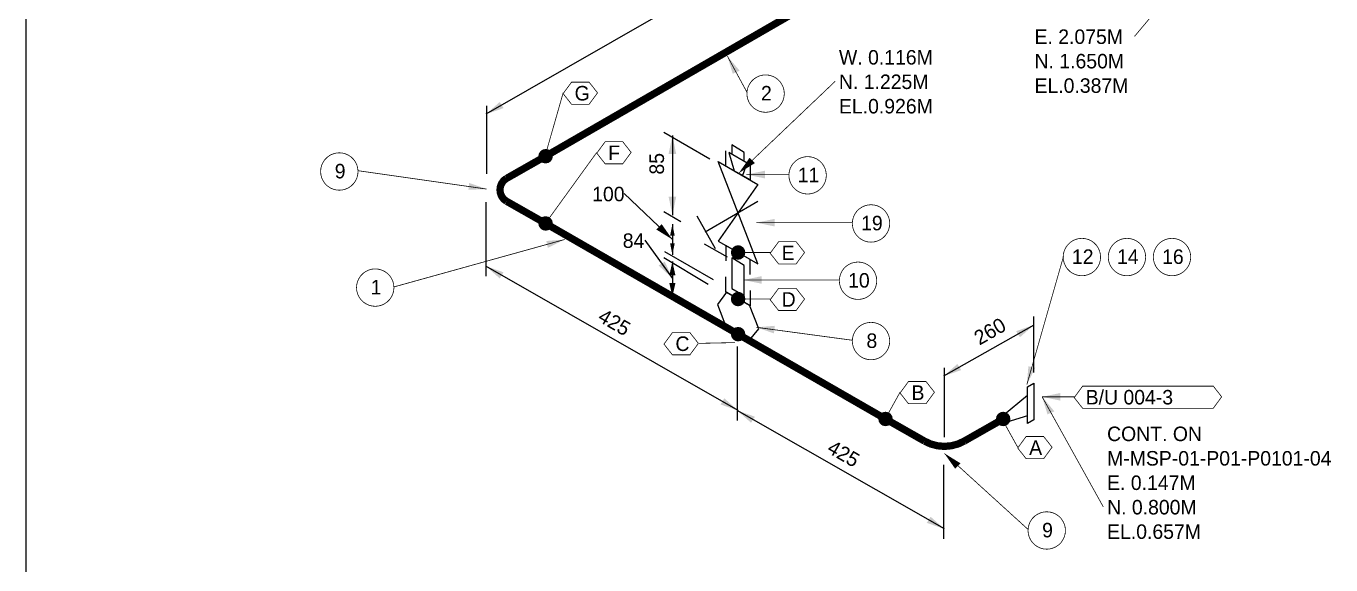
# Model space of a CAD drawing. Extents: x -4 to 431, y -3 to 272.
# Drawn here: x 0 to 170.8, y 91.2 to 161.7 of the extents above; entities that cross this region are included whole.
import ezdxf
from ezdxf.enums import TextEntityAlignment as Align

# ---------------------------------------------------------------- set-up
doc = ezdxf.new("R2010")
doc.units = 0
doc.header["$LTSCALE"] = 10
doc.layers.get('0').update_dxf_attribs({"lineweight": 0})
for name, color, linetype in [('DIMENSION', 40, 'Continuous'), ('INTERNAL', 3, 'Continuous'), ('PIPE', 7, 'Continuous'), ('TEXT2', 3, 'Continuous'), ('Title Block', 255, 'Continuous'), ('TITLE BLOCK-TEXT', 12, 'Continuous'), ('WELDS', 7, 'Continuous')]:
    doc.layers.add(name, color=color, linetype=linetype)
doc.styles.add('framdcn', font='', dxfattribs={"height": 2.5})
doc.styles.add('Scovan Standard', font='', dxfattribs={"height": 2.5})
doc.styles.get("Standard").update_dxf_attribs({"font": ''})
doc.styles.get('framdcn').set_extended_font_data('Franklin Gothic Medium Cond')
doc.styles.get('Scovan Standard').set_extended_font_data('Franklin Gothic Medium Cond')
doc.styles.get('Standard').set_extended_font_data('Franklin Gothic Medium Cond')

# ---------------------------------------------------------------- blocks, each defined once
blk = doc.blocks.new('block2')
at = {"layer": 'TEXT2', "style": 'framdcn'}
for s, p in [('E. 0.147M', (0, 0)), ('N. 0.800M', (0, -3.2)), ('EL.0.657M', (0, -6.4))]:
    blk.add_text(s, height=1.9, dxfattribs=at).set_placement(p)
blk = doc.blocks.new('block4')
at = {"layer": 'TEXT2'}
blk.add_hatch(color=256, dxfattribs=at).paths.add_polyline_path([(0, 0), (0.2, 2.4), (1.1, 2.2)])
at = {"layer": 'TEXT2', "linetype": 'ByBlock', "const_width": 0.1, "flags": 128}
blk.add_lwpolyline([(4.8, 16.8), (0, 0)], dxfattribs=at)
blk = doc.blocks.new('block5')
at = {"layer": 'TEXT2'}
blk.add_hatch(color=256, dxfattribs=at).paths.add_polyline_path([(0, 0), (2.1, -1.3), (1.4, -2)])
at = {"layer": 'TEXT2', "linetype": 'ByBlock', "const_width": 0.1, "flags": 128}
blk.add_lwpolyline([(11, -10), (0, 0)], dxfattribs=at)
blk = doc.blocks.new('block6')
at = {"layer": 'TEXT2'}
blk.add_hatch(color=256, dxfattribs=at).paths.add_polyline_path([(0, 0), (2.4, 0.2), (2.3, -0.8)])
at = {"layer": 'TEXT2', "linetype": 'ByBlock', "const_width": 0.1, "flags": 128}
blk.add_lwpolyline([(12.6, -1.7), (0, 0)], dxfattribs=at)
blk = doc.blocks.new('block7')
at = {"layer": 'TEXT2'}
blk.add_hatch(color=256, dxfattribs=at).paths.add_polyline_path([(0, 0), (2.4, 0.5), (2.4, -0.5)])
at = {"layer": 'TEXT2', "linetype": 'ByBlock', "const_width": 0.1, "flags": 128}
blk.add_lwpolyline([(12.6, 0), (0, 0)], dxfattribs=at)
blk = doc.blocks.new('block8')
at = {"layer": 'TEXT2'}
blk.add_hatch(color=256, dxfattribs=at).paths.add_polyline_path([(0, 0), (2.4, 0.5), (2.4, -0.5)])
at = {"layer": 'TEXT2', "linetype": 'ByBlock', "const_width": 0.1, "flags": 128}
blk.add_lwpolyline([(12.6, 0), (0, 0)], dxfattribs=at)
blk = doc.blocks.new('block9')
at = {"layer": 'TEXT2'}
blk.add_hatch(color=256, dxfattribs=at).paths.add_polyline_path([(0, 0), (1.4, 2), (2.1, 1.3)])
at = {"layer": 'TEXT2', "linetype": 'ByBlock', "const_width": 0.1, "flags": 128}
blk.add_lwpolyline([(12.6, 12), (0, 0)], dxfattribs=at)
blk = doc.blocks.new('block10')
at = {"layer": 'TEXT2', "style": 'framdcn'}
for s, p in [('W. 0.116M', (0, 0)), ('N. 1.225M', (0, -3.2)), ('EL.0.926M', (0, -6.4))]:
    blk.add_text(s, height=1.9, dxfattribs=at).set_placement(p)
blk = doc.blocks.new('block11')
at = {"layer": 'TEXT2'}
blk.add_hatch(color=256, dxfattribs=at).paths.add_polyline_path([(0, 0), (2.4, 0.5), (2.4, -0.5)])
at = {"layer": 'TEXT2', "linetype": 'ByBlock', "const_width": 0.1, "flags": 128}
blk.add_lwpolyline([(5.6, 0), (0, 0)], dxfattribs=at)
blk = doc.blocks.new('block12')
at = {"layer": 'TEXT2'}
blk.add_hatch(color=256, dxfattribs=at).paths.add_polyline_path([(0, 0), (-2.2, -1.1), (-2.4, -0.2)])
at = {"layer": 'TEXT2', "linetype": 'ByBlock', "const_width": 0.1, "flags": 128}
blk.add_lwpolyline([(-22.3, -6.2), (0, 0)], dxfattribs=at)
blk = doc.blocks.new('block13')
at = {"layer": 'TEXT2'}
blk.add_hatch(color=256, dxfattribs=at).paths.add_polyline_path([(0, 0), (-2.4, -0.1), (-2.3, 0.8)])
at = {"layer": 'TEXT2', "linetype": 'ByBlock', "const_width": 0.1, "flags": 128}
blk.add_lwpolyline([(-16.8, 2.4), (0, 0)], dxfattribs=at)
blk = doc.blocks.new('block14')
at = {"layer": 'TEXT2'}
blk.add_hatch(color=256, dxfattribs=at).paths.add_polyline_path([(0, 0), (1.6, -1.9), (0.7, -2.3)])
at = {"layer": 'TEXT2', "linetype": 'ByBlock', "const_width": 0.1, "flags": 128}
blk.add_lwpolyline([(2.6, -4.8), (0, 0)], dxfattribs=at)
blk = doc.blocks.new('block27')
at = {"layer": 'TEXT2'}
blk.add_hatch(color=256, dxfattribs=at).paths.add_polyline_path([(0, 0), (-1.2, -2.1), (-1.9, -1.5)])
at = {"layer": 'TEXT2', "linetype": 'ByBlock', "const_width": 0.1, "flags": 128}
blk.add_lwpolyline([(-12.6, -15), (0, 0)], dxfattribs=at)
blk = doc.blocks.new('block28')
at = {"layer": 'TEXT2', "style": 'framdcn'}
for s, p in [('E. 2.075M', (0, 0)), ('N. 1.650M', (0, -3.2)), ('EL.0.387M', (0, -6.4))]:
    blk.add_text(s, height=1.9, dxfattribs=at).set_placement(p)
blk = doc.blocks.new('block43')
at = {"layer": 'PIPE', "linetype": 'ByBlock', "flags": 128}
for points in [[(-0.8, 1.9), (0, 2.4)], [(-0.8, -2.9), (-0.8, 1.9)], [(0, 2.4), (0, 0)], [(-4.1, -1.9), (-0.8, 0.8)], [(0, 0), (0, -2.4)], [(-4.1, -2.9), (-4.1, -1.9)], [(-0.8, -1.9), (-4.1, -2.9)], [(0, -2.4), (-0.8, -2.9)]]:
    blk.add_lwpolyline(points, dxfattribs=at)
at = {"flags": 1}
for tag in ['Tag', 'UCI', 'Pipe Ref', 'Description', 'Key']:
    blk.add_attdef(tag, (0, 0), '', height=1, dxfattribs=at)
blk = doc.blocks.new('block44')
at = {"layer": 'PIPE', "linetype": 'ByBlock', "const_width": 0.95, "flags": 128}
for points in [[(-7.7, -1.61), (-2.6, -4.51)], [(2.6, -4.51), (7.7, -1.61)], [(-2.6, -4.51), (-1.78, -4.89), (-0.91, -5.12), (0, -5.2), (0.9, -5.12), (1.78, -4.89), (2.6, -4.51)]]:
    blk.add_lwpolyline(points, dxfattribs=at)
at = {"flags": 1}
for tag in ['Tag', 'UCI', 'Pipe Ref', 'Description', 'Key']:
    blk.add_attdef(tag, (0, 0), '', height=1, dxfattribs=at)
blk = doc.blocks.new('block45')
at = {"layer": 'PIPE', "linetype": 'ByBlock', "const_width": 0.95, "flags": 128}
blk.add_lwpolyline([(-19.3, 11.1), (0, 0)], dxfattribs=at)
at = {"flags": 1}
for tag in ['Tag', 'UCI', 'Pipe Ref', 'Description', 'Key']:
    blk.add_attdef(tag, (0, 0), '', height=1, dxfattribs=at)
blk = doc.blocks.new('block46')
at = {"layer": 'PIPE', "linetype": 'ByBlock', "flags": 128}
for points in [[(-1.6, 5.5), (-1.6, 7.5)], [(-1.5, 5.5), (-2.7, 3.9)], [(1.6, 3.7), (-1.6, 5.5)], [(1.5, 3.8), (-1.5, 5.5)], [(1.6, 5.7), (1.6, 3.7)], [(-2.7, 3.9), (-1.5, 0.8)], [(2.7, 0.7), (1.5, 3.8)], [(-1.5, 0.8), (0, 0)], [(0, 0), (1.5, -0.8)], [(1.5, -0.8), (2.7, 0.7)]]:
    blk.add_lwpolyline(points, dxfattribs=at)
at = {"flags": 1}
for tag in ['Tag', 'UCI', 'Pipe Ref', 'Description', 'Key']:
    blk.add_attdef(tag, (0, 0), '', height=1, dxfattribs=at)
blk = doc.blocks.new('block47')
at = {"layer": 'PIPE', "linetype": 'ByBlock', "flags": 128}
for points in [[(-0.8, 4.5), (-0.8, 0.5)], [(0.8, 3.5), (-0.8, 4.5)], [(0.8, -0.5), (0.8, 3.5)], [(-0.8, 0.5), (0, 0)], [(0, 0), (0.8, -0.5)]]:
    blk.add_lwpolyline(points, dxfattribs=at)
at = {"flags": 1}
for tag in ['Tag', 'UCI', 'Pipe Ref', 'Description', 'Key']:
    blk.add_attdef(tag, (0, 0), '', height=1, dxfattribs=at)
blk = doc.blocks.new('block48')
at = {"layer": 'PIPE', "linetype": 'ByBlock', "flags": 128}
for points in [[(0, 12.4), (0, 14.4)], [(-1, 13), (4.2, 10)], [(4.2, -0.4), (-1, 13)], [(3.2, 10.6), (0, 12.4)], [(3.2, 12.6), (3.2, 10.6)], [(4.2, 10), (-1, 2.6)], [(-2.7, 3.8), (4.2, 7.8)], [(-3.8, 5.9), (-1.4, 1.6)], [(-1, 2.6), (1.6, 1.1)], [(0, 2), (0, 0)], [(3.2, 0.2), (0, 2)], [(1.6, 1.1), (4.2, -0.4)], [(3.2, -1.8), (3.2, 0.2)]]:
    blk.add_lwpolyline(points, dxfattribs=at)
at = {"flags": 1}
for tag in ['Tag', 'UCI', 'Pipe Ref', 'Description', 'Key']:
    blk.add_attdef(tag, (0, 0), '', height=1, dxfattribs=at)
blk = doc.blocks.new('block49')
at = {"layer": 'PIPE', "linetype": 'ByBlock', "flags": 128}
for points in [[(-0.8, 3.7), (-0.8, 2.5)], [(0.8, 2.7), (-0.8, 3.7)], [(-1.2, 2.7), (-0.5, 0.3)], [(1.2, 1.3), (-1.2, 2.7)], [(0.8, 1.5), (0.8, 2.7)], [(-0.5, 0.3), (0, 0)], [(0, 0), (0.6, -0.3)], [(0.6, -0.3), (1.2, 1.3)]]:
    blk.add_lwpolyline(points, dxfattribs=at)
at = {"flags": 1}
for tag in ['Tag', 'UCI', 'Pipe Ref', 'Description', 'Key']:
    blk.add_attdef(tag, (0, 0), '', height=1, dxfattribs=at)
blk = doc.blocks.new('block50')
at = {"layer": 'PIPE', "linetype": 'ByBlock', "const_width": 0.95, "flags": 128}
blk.add_lwpolyline([(-25.2, 14.5), (0, 0)], dxfattribs=at)
at = {"flags": 1}
for tag in ['Tag', 'UCI', 'Pipe Ref', 'Description', 'Key']:
    blk.add_attdef(tag, (0, 0), '', height=1, dxfattribs=at)
blk = doc.blocks.new('block51')
at = {"layer": 'PIPE', "linetype": 'ByBlock', "const_width": 0.95, "flags": 128}
for points in [[(4.23, 4.4), (-0.87, 1.5)], [(-0.87, 1.5), (-0.87, 1.5), (-1.11, 1.33), (-1.33, 1.11), (-1.5, 0.87), (-1.63, 0.59), (-1.71, 0.3), (-1.73, 0), (-1.71, -0.3), (-1.63, -0.59), (-1.5, -0.87), (-1.33, -1.11), (-1.11, -1.33), (-0.87, -1.5)], [(-0.87, -1.5), (4.23, -4.4)]]:
    blk.add_lwpolyline(points, dxfattribs=at)
at = {"flags": 1}
for tag in ['Tag', 'UCI', 'Pipe Ref', 'Description', 'Key']:
    blk.add_attdef(tag, (0, 0), '', height=1, dxfattribs=at)
blk = doc.blocks.new('block52')
at = {"layer": 'PIPE', "linetype": 'ByBlock', "const_width": 0.95, "flags": 128}
blk.add_lwpolyline([(33.8, 19.5), (0, 0)], dxfattribs=at)
at = {"flags": 1}
for tag in ['Tag', 'UCI', 'Pipe Ref', 'Description', 'Key']:
    blk.add_attdef(tag, (0, 0), '', height=1, dxfattribs=at)
blk = doc.blocks.new('block69')
at = {"layer": 'WELDS'}
h = blk.add_hatch(color=256, dxfattribs=at)
edge = h.paths.add_edge_path(flags=0)
edge.add_arc((0, 0), 0.95, 0, 360)
at = {"flags": 1}
for tag in ['Tag', 'UCI', 'Pipe Ref', 'Description', 'Key']:
    blk.add_attdef(tag, (0, 0), '', height=1, dxfattribs=at)
blk = doc.blocks.new('block70')
at = {"layer": 'WELDS'}
h = blk.add_hatch(color=256, dxfattribs=at)
edge = h.paths.add_edge_path(flags=0)
edge.add_arc((0, 0), 0.95, 0, 360)
at = {"flags": 1}
for tag in ['Tag', 'UCI', 'Pipe Ref', 'Description', 'Key']:
    blk.add_attdef(tag, (0, 0), '', height=1, dxfattribs=at)
blk = doc.blocks.new('block71')
at = {"layer": 'WELDS'}
h = blk.add_hatch(color=256, dxfattribs=at)
edge = h.paths.add_edge_path(flags=0)
edge.add_arc((0, 0), 0.95, 0, 360)
at = {"flags": 1}
for tag in ['Tag', 'UCI', 'Pipe Ref', 'Description', 'Key']:
    blk.add_attdef(tag, (0, 0), '', height=1, dxfattribs=at)
blk = doc.blocks.new('block72')
at = {"layer": 'WELDS'}
h = blk.add_hatch(color=256, dxfattribs=at)
edge = h.paths.add_edge_path(flags=0)
edge.add_arc((0, 0), 0.95, 0, 360)
at = {"flags": 1}
for tag in ['Tag', 'UCI', 'Pipe Ref', 'Description', 'Key']:
    blk.add_attdef(tag, (0, 0), '', height=1, dxfattribs=at)
blk = doc.blocks.new('block73')
at = {"layer": 'WELDS'}
h = blk.add_hatch(color=256, dxfattribs=at)
edge = h.paths.add_edge_path(flags=0)
edge.add_arc((0, 0), 0.95, 0, 360)
at = {"flags": 1}
for tag in ['Tag', 'UCI', 'Pipe Ref', 'Description', 'Key']:
    blk.add_attdef(tag, (0, 0), '', height=1, dxfattribs=at)
blk = doc.blocks.new('block74')
at = {"layer": 'WELDS'}
h = blk.add_hatch(color=256, dxfattribs=at)
edge = h.paths.add_edge_path(flags=0)
edge.add_arc((0, 0), 0.95, 0, 360)
at = {"flags": 1}
for tag in ['Tag', 'UCI', 'Pipe Ref', 'Description', 'Key']:
    blk.add_attdef(tag, (0, 0), '', height=1, dxfattribs=at)
blk = doc.blocks.new('block75')
at = {"layer": 'WELDS'}
h = blk.add_hatch(color=256, dxfattribs=at)
edge = h.paths.add_edge_path(flags=0)
edge.add_arc((0, 0), 0.95, 0, 360)
at = {"flags": 1}
for tag in ['Tag', 'UCI', 'Pipe Ref', 'Description', 'Key']:
    blk.add_attdef(tag, (0, 0), '', height=1, dxfattribs=at)
blk = doc.blocks.new('PADX-TBD')
at = {"layer": 'Title Block', "color": 255}
blk.add_line((0, 0), (0, 536.37), dxfattribs=at)
at = {"layer": 'TITLE BLOCK-TEXT', "color": 12, "style": 'Scovan Standard', "flags": 8}
for tag, p in [('REF_5', (25, 38.42)), ('REV_5', (352.84, 38.42)), ('PROJECT5', (504.32, 38.42)), ('DATE5', (525.83, 38.42)), ('BY5', (542.96, 38.42)), ('CHK5', (555.71, 38.42)), ('PE5', (568.45, 38.42)), ('REF_4', (25, 31.19)), ('REV_4', (352.84, 31.19)), ('PROJECT4', (504.32, 31.19)), ('DATE4', (525.83, 31.19)), ('BY4', (542.96, 31.19)), ('CHK4', (555.71, 31.19)), ('PE4', (568.45, 31.19)), ('REF_3', (25, 23.97)), ('REV_3', (352.84, 23.97)), ('PROJECT3', (504.32, 23.97)), ('DATE3', (525.83, 23.97)), ('BY3', (542.96, 23.97)), ('CHK3', (555.71, 23.97)), ('PE3', (568.45, 23.97)), ('REF_2', (25, 16.74)), ('REV_2', (352.84, 16.74)), ('PROJECT2', (504.32, 16.74)), ('DATE2', (525.83, 16.74)), ('BY2', (542.96, 16.74)), ('CHK2', (555.71, 16.74)), ('PE2', (568.45, 16.74)), ('REF_1', (25, 9.51)), ('REV_1', (352.84, 9.51)), ('PROJECT1', (504.32, 9.51)), ('DATE1', (525.83, 9.51)), ('BY1', (542.96, 9.51)), ('CHK1', (555.71, 9.51)), ('PE1', (568.45, 9.51))]:
    blk.add_attdef(tag, text='', height=2.5, dxfattribs=at).set_placement(p, align=Align.MIDDLE_CENTER)
for tag, height, p in [('REF_5_DESC', 2.5, (52.27, 38.42)), ('REV_5_DESC', 2.5, (363.04, 38.42)), ('REF_4_DESC', 2.5, (52.27, 31.19)), ('REV_4_DESC', 2.5, (363.04, 31.19)), ('REF_3_DESC', 2.5, (52.27, 23.97)), ('REV_3_DESC', 2.5, (363.04, 23.97)), ('REF_2_DESC', 2.5, (52.27, 16.74)), ('REV_2_DESC', 2.5, (363.04, 16.74)), ('REF_1_DESC', 2.5, (52.27, 9.51)), ('REV_1_DESC', 2.5, (363.04, 9.51)), ('PATH', 2, (13, -2.9)), ('USER_PLOTTED', 2, (309, -2.9)), ('PLOT_DATE', 2, (348, -2.9))]:
    blk.add_attdef(tag, text='', height=height, dxfattribs=at).set_placement(p, align=Align.MIDDLE_LEFT)
at = {"layer": 'TITLE BLOCK-TEXT', "color": 12, "style": 'Scovan Standard'}
for tag, p in [('TITLE1', (747.45, 37.28)), ('LSD', (747.45, 31.28)), ('TITLE2', (747.45, 25.28)), ('TITLE3', (747.45, 19.28)), ('CLIENTDRAWINGNO', (686.57, 5.99)), ('RN', (838.5, 5.99))]:
    blk.add_attdef(tag, text='', height=4, dxfattribs=at).set_placement(p, align=Align.MIDDLE_CENTER)
at = {"layer": 'TITLE BLOCK-TEXT', "color": 210, "style": 'Scovan Standard', "flags": 8}
blk.add_attdef('DWGNO', text='', height=4, dxfattribs=at).set_placement((777.51, 5.99), align=Align.MIDDLE_CENTER)

msp = doc.modelspace()

# ---------------------------------------------------------------- hatches: boundary and pattern name
at = {"layer": 'DIMENSION'}
for points in [[(60.2, 150.2), (62, 151.8), (62.5, 151)], [(84.6, 147.4), (85.1, 145), (84.1, 145)], [(84.6, 137), (84.1, 139.4), (85.1, 139.4)], [(84.6, 133.8), (82.5, 135.1), (83.2, 135.8)], [(84.6, 135.8), (84.9, 134.3), (84.3, 134.3)], [(84.6, 131.8), (84.3, 133.3), (84.9, 133.3)], [(60.2, 130.3), (62.5, 129.5), (62, 128.7)], [(84.6, 128.7), (82.8, 130.4), (83.6, 130.9)], [(84.6, 130.9), (85, 129.1), (84.2, 129.1)], [(84.6, 126.3), (84.2, 128.1), (85, 128.1)], [(131.9, 122.6), (130.1, 121), (129.6, 121.8)], [(120.1, 115.9), (121.9, 117.5), (122.4, 116.7)], [(93.2, 111.4), (90.9, 112.2), (91.4, 113)], [(93.1, 111.4), (95.4, 110.6), (94.9, 109.8)], [(120.2, 95.9), (117.9, 96.7), (118.4, 97.5)]]:
    msp.add_hatch(color=256, dxfattribs=at).paths.add_polyline_path(points)
at = {"layer": 'INTERNAL'}
for points in [[(133, 113.2), (135.4, 113.7), (135.4, 112.7)], [(133, 113.2), (135.4, 113.7), (135.4, 112.7)], [(133, 113.2), (135.4, 113.7), (135.4, 112.7)], [(133, 113.2), (135.4, 113.7), (135.4, 112.7)], [(133, 113.2), (135.4, 113.7), (135.4, 112.7)], [(133, 113.2), (134.6, 111.3), (133.7, 110.9)]]:
    msp.add_hatch(color=256, dxfattribs=at).paths.add_polyline_path(points)

# ---------------------------------------------------------------- linework, layer by layer
at = {"layer": 'DIMENSION', "linetype": 'ByBlock', "flags": 128}
for points in [[(109.5, 178.5), (60.2, 150.2)], [(60.3, 142.4), (60.3, 151.3)], [(89.5, 144.3), (83.5, 147.8)], [(84.6, 147.4), (84.6, 137)], [(60.2, 138.7), (60.2, 129)], [(78.3, 139.8), (84.6, 133.8)], [(85.7, 136.1), (83.5, 137.4)], [(84.6, 135.8), (84.6, 131.8)], [(81, 133.7), (84.6, 128.7)], [(90, 128.5), (83.6, 132.2)], [(91.8, 131.5), (88.8, 133.2)], [(93.2, 111.4), (60.2, 130.3)], [(89.3, 127.9), (83.5, 131.4)], [(84.6, 130.9), (84.6, 126.3)], [(85.5, 125.7), (83.5, 126.8)], [(131.9, 116.4), (131.9, 123.7)], [(131.9, 122.6), (120.1, 115.9)], [(93.1, 119.8), (93.1, 110.1)], [(120.2, 107.9), (120.2, 117)], [(120.2, 95.9), (93.1, 111.4)], [(120.1, 104.3), (120.1, 94.6)]]:
    msp.add_lwpolyline(points, dxfattribs=at)
at = {"layer": 'INTERNAL', "linetype": 'ByBlock', "const_width": 0.1, "flags": 128}
msp.add_lwpolyline([(138.3, 111.7), (137.2, 113.1), (138.3, 114.6), (155.4, 114.6), (156.5, 113.2), (155.4, 111.7)], close=True, dxfattribs=at)
for points in [[(137.2, 113.2), (133, 113.2)], [(137.2, 113.2), (133, 113.2)], [(137.2, 113.2), (133, 113.2)], [(137.2, 113.2), (133, 113.2)], [(137.2, 113.2), (133, 113.2)], [(141, 98.8), (133, 113.2)]]:
    msp.add_lwpolyline(points, dxfattribs=at)
at = {"layer": 'TEXT2', "color": 20, "linetype": 'ByBlock', "const_width": 0.1, "flags": 128}
for points in [[(71.4, 151.5), (70.3, 152.9), (71.4, 154.4), (73.7, 154.4), (74.8, 153), (73.7, 151.5)], [(75.8, 143.7), (74.7, 145.1), (75.8, 146.6), (78.1, 146.6), (79.2, 145.2), (78.1, 143.7)], [(98.5, 130.6), (97.4, 132), (98.5, 133.5), (100.8, 133.5), (101.9, 132.1), (100.8, 130.6)], [(98.5, 124.5), (97.4, 125.9), (98.5, 127.4), (100.8, 127.4), (101.9, 126), (100.8, 124.5)], [(84.6, 118.7), (83.5, 120.1), (84.6, 121.6), (86.9, 121.6), (88, 120.2), (86.9, 118.7)], [(115.5, 112.3), (114.4, 113.7), (115.5, 115.2), (117.8, 115.2), (118.9, 113.8), (117.8, 112.3)], [(130.9, 105.1), (129.8, 106.5), (130.9, 108), (133.2, 108), (134.3, 106.6), (133.2, 105.1)]]:
    msp.add_lwpolyline(points, close=True, dxfattribs=at)
at = {"layer": 'TEXT2', "linetype": 'ByBlock', "const_width": 0.1, "flags": 128}
for points in [[(99.21, 152.47), (99.1, 152.06), (98.92, 151.68), (98.68, 151.33), (98.37, 151.02), (98.03, 150.78), (97.64, 150.6), (97.23, 150.49), (96.8, 150.45), (96.37, 150.49), (95.96, 150.6), (95.58, 150.78), (95.23, 151.02), (94.92, 151.33), (94.68, 151.68), (94.5, 152.06), (94.39, 152.47), (94.35, 152.9), (94.39, 153.33), (94.5, 153.74), (94.68, 154.12), (94.92, 154.47), (95.23, 154.78), (95.58, 155.02), (95.96, 155.2), (96.37, 155.31), (96.8, 155.35), (97.23, 155.31), (97.64, 155.2), (98.03, 155.02), (98.37, 154.78), (98.68, 154.47), (98.92, 154.12), (99.1, 153.74), (99.21, 153.33), (99.25, 152.9)], [(43.41, 142.27), (43.3, 141.86), (43.12, 141.47), (42.88, 141.13), (42.57, 140.82), (42.23, 140.58), (41.84, 140.4), (41.43, 140.29), (41, 140.25), (40.57, 140.29), (40.16, 140.4), (39.77, 140.58), (39.43, 140.82), (39.12, 141.13), (38.88, 141.47), (38.7, 141.86), (38.59, 142.27), (38.55, 142.7), (38.59, 143.13), (38.7, 143.54), (38.88, 143.93), (39.12, 144.27), (39.43, 144.58), (39.77, 144.82), (40.16, 145), (40.57, 145.11), (41, 145.15), (41.43, 145.11), (41.84, 145), (42.23, 144.82), (42.57, 144.58), (42.88, 144.27), (43.12, 143.93), (43.3, 143.54), (43.41, 143.13), (43.45, 142.7)], [(104.71, 141.77), (104.6, 141.36), (104.42, 140.97), (104.18, 140.63), (103.87, 140.32), (103.53, 140.08), (103.14, 139.9), (102.73, 139.79), (102.3, 139.75), (101.87, 139.79), (101.46, 139.9), (101.08, 140.08), (100.73, 140.32), (100.42, 140.63), (100.18, 140.97), (100, 141.36), (99.89, 141.77), (99.85, 142.2), (99.89, 142.63), (100, 143.04), (100.18, 143.43), (100.42, 143.77), (100.73, 144.08), (101.08, 144.32), (101.46, 144.5), (101.87, 144.61), (102.3, 144.65), (102.73, 144.61), (103.14, 144.5), (103.53, 144.32), (103.87, 144.08), (104.18, 143.77), (104.42, 143.43), (104.6, 143.04), (104.71, 142.63), (104.75, 142.2)], [(113.01, 135.47), (112.9, 135.06), (112.72, 134.68), (112.48, 134.33), (112.17, 134.02), (111.83, 133.78), (111.44, 133.6), (111.03, 133.49), (110.6, 133.45), (110.17, 133.49), (109.76, 133.6), (109.38, 133.78), (109.03, 134.02), (108.72, 134.33), (108.48, 134.68), (108.3, 135.06), (108.19, 135.47), (108.15, 135.9), (108.19, 136.33), (108.3, 136.74), (108.48, 137.12), (108.72, 137.47), (109.03, 137.78), (109.38, 138.02), (109.76, 138.2), (110.17, 138.31), (110.6, 138.35), (111.03, 138.31), (111.44, 138.2), (111.83, 138.02), (112.17, 137.78), (112.48, 137.47), (112.72, 137.12), (112.9, 136.74), (113.01, 136.33), (113.05, 135.9)], [(140.61, 131.07), (140.5, 130.66), (140.32, 130.28), (140.08, 129.93), (139.77, 129.62), (139.43, 129.38), (139.04, 129.2), (138.63, 129.09), (138.2, 129.05), (137.77, 129.09), (137.36, 129.2), (136.97, 129.38), (136.63, 129.62), (136.32, 129.93), (136.08, 130.28), (135.9, 130.66), (135.79, 131.07), (135.75, 131.5), (135.79, 131.93), (135.9, 132.34), (136.08, 132.72), (136.32, 133.07), (136.63, 133.38), (136.97, 133.62), (137.36, 133.8), (137.77, 133.91), (138.2, 133.95), (138.63, 133.91), (139.04, 133.8), (139.43, 133.62), (139.77, 133.38), (140.08, 133.07), (140.32, 132.72), (140.5, 132.34), (140.61, 131.93), (140.65, 131.5)], [(146.51, 131.07), (146.4, 130.66), (146.22, 130.28), (145.98, 129.93), (145.67, 129.62), (145.32, 129.38), (144.94, 129.2), (144.53, 129.09), (144.1, 129.05), (143.67, 129.09), (143.26, 129.2), (142.88, 129.38), (142.53, 129.62), (142.22, 129.93), (141.98, 130.28), (141.8, 130.66), (141.69, 131.07), (141.65, 131.5), (141.69, 131.93), (141.8, 132.34), (141.98, 132.72), (142.22, 133.07), (142.53, 133.38), (142.88, 133.62), (143.26, 133.8), (143.67, 133.91), (144.1, 133.95), (144.53, 133.91), (144.94, 133.8), (145.32, 133.62), (145.67, 133.38), (145.98, 133.07), (146.22, 132.72), (146.4, 132.34), (146.51, 131.93), (146.55, 131.5)], [(152.41, 131.07), (152.3, 130.66), (152.12, 130.28), (151.88, 129.93), (151.57, 129.62), (151.22, 129.38), (150.84, 129.2), (150.43, 129.09), (150, 129.05), (149.57, 129.09), (149.16, 129.2), (148.78, 129.38), (148.43, 129.62), (148.12, 129.93), (147.88, 130.28), (147.7, 130.66), (147.59, 131.07), (147.55, 131.5), (147.59, 131.93), (147.7, 132.34), (147.88, 132.72), (148.12, 133.07), (148.43, 133.38), (148.78, 133.62), (149.16, 133.8), (149.57, 133.91), (150, 133.95), (150.43, 133.91), (150.84, 133.8), (151.22, 133.62), (151.57, 133.38), (151.88, 133.07), (152.12, 132.72), (152.3, 132.34), (152.41, 131.93), (152.45, 131.5)], [(48.11, 127.07), (48, 126.66), (47.82, 126.28), (47.58, 125.93), (47.27, 125.62), (46.92, 125.38), (46.54, 125.2), (46.13, 125.09), (45.7, 125.05), (45.27, 125.09), (44.86, 125.2), (44.48, 125.38), (44.13, 125.62), (43.82, 125.93), (43.58, 126.28), (43.4, 126.66), (43.29, 127.07), (43.25, 127.5), (43.29, 127.93), (43.4, 128.34), (43.58, 128.72), (43.82, 129.07), (44.13, 129.38), (44.48, 129.62), (44.86, 129.8), (45.27, 129.91), (45.7, 129.95), (46.13, 129.91), (46.54, 129.8), (46.92, 129.62), (47.27, 129.38), (47.58, 129.07), (47.82, 128.72), (48, 128.34), (48.11, 127.93), (48.15, 127.5)], [(111.31, 127.97), (111.2, 127.56), (111.02, 127.17), (110.78, 126.83), (110.47, 126.52), (110.12, 126.28), (109.74, 126.1), (109.33, 125.99), (108.9, 125.95), (108.47, 125.99), (108.06, 126.1), (107.67, 126.28), (107.33, 126.52), (107.02, 126.83), (106.78, 127.17), (106.6, 127.56), (106.49, 127.97), (106.45, 128.4), (106.49, 128.83), (106.6, 129.24), (106.78, 129.62), (107.02, 129.97), (107.33, 130.28), (107.67, 130.52), (108.06, 130.7), (108.47, 130.81), (108.9, 130.85), (109.33, 130.81), (109.74, 130.7), (110.12, 130.52), (110.47, 130.28), (110.78, 129.97), (111.02, 129.62), (111.2, 129.24), (111.31, 128.83), (111.35, 128.4)], [(113.01, 120.07), (112.9, 119.66), (112.72, 119.28), (112.48, 118.93), (112.17, 118.62), (111.83, 118.38), (111.44, 118.2), (111.03, 118.09), (110.6, 118.05), (110.17, 118.09), (109.76, 118.2), (109.38, 118.38), (109.03, 118.62), (108.72, 118.93), (108.48, 119.28), (108.3, 119.66), (108.19, 120.07), (108.15, 120.5), (108.19, 120.93), (108.3, 121.34), (108.48, 121.72), (108.72, 122.07), (109.03, 122.38), (109.38, 122.62), (109.76, 122.8), (110.17, 122.91), (110.6, 122.95), (111.03, 122.91), (111.44, 122.8), (111.83, 122.62), (112.17, 122.38), (112.48, 122.07), (112.72, 121.72), (112.9, 121.34), (113.01, 120.93), (113.05, 120.5)], [(136.01, 95.27), (135.9, 94.86), (135.72, 94.48), (135.48, 94.13), (135.17, 93.82), (134.82, 93.58), (134.44, 93.4), (134.03, 93.29), (133.6, 93.25), (133.17, 93.29), (132.76, 93.4), (132.38, 93.58), (132.03, 93.82), (131.72, 94.13), (131.48, 94.48), (131.3, 94.86), (131.19, 95.27), (131.15, 95.7), (131.19, 96.13), (131.3, 96.54), (131.48, 96.92), (131.72, 97.27), (132.03, 97.58), (132.38, 97.82), (132.76, 98), (133.17, 98.11), (133.6, 98.15), (134.03, 98.11), (134.44, 98), (134.82, 97.82), (135.17, 97.58), (135.48, 97.27), (135.72, 96.92), (135.9, 96.54), (136.01, 96.13), (136.05, 95.7)]]:
    msp.add_lwpolyline(points, close=True, dxfattribs=at)
for points in [[(70.3, 153), (67.9, 144.6)], [(74.7, 145.2), (67.9, 135.8)], [(97.4, 132.1), (93.2, 132.1)], [(97.4, 126), (93.2, 126)], [(88.1, 120.2), (92.8, 120.3)], [(114.4, 113.8), (112.4, 110.2)], [(129.8, 106.6), (127.8, 110.2)]]:
    msp.add_lwpolyline(points, dxfattribs=at)

# ---------------------------------------------------------------- block references
at = {"xscale": 0.5, "yscale": 0.5, "zscale": 0.5}
msp.add_blockref('PADX-TBD', (0, 0), dxfattribs=at)
at = {"layer": 'PIPE'}
for name, p in [('block52', (68, 144.7)), ('block48', (91.6, 131)), ('block49', (93.2, 142.5)), ('block51', (63.77, 140.3)), ('block50', (93.2, 121.4)), ('block47', (93.2, 126.9)), ('block46', (93.2, 121.4)), ('block45', (112.5, 110.3)), ('block43', (131.9, 112.6)), ('block44', (120.2, 111.91))]:
    msp.add_blockref(name, p, dxfattribs=at)
at = {"layer": 'TEXT2'}
for name, p in [('block27', (157.7, 175.4)), ('block28', (132, 159.4)), ('block14', (91.8, 157.8)), ('block10', (106.4, 156.7)), ('block9', (93.3, 142.5)), ('block13', (60.3, 140.4)), ('block11', (94.3, 142.3)), ('block8', (95.6, 136)), ('block12', (70.5, 133.8)), ('block4', (131, 114.8)), ('block7', (93.9, 128.5)), ('block6', (95.6, 122.3)), ('block5', (120.2, 105.8)), ('block2', (141.5, 101))]:
    msp.add_blockref(name, p, dxfattribs=at)
at = {"layer": 'WELDS'}
for name, p in [('block75', (68, 144.7)), ('block74', (68, 135.9)), ('block73', (93.2, 132.1)), ('block72', (93.2, 126)), ('block71', (93.2, 121.4)), ('block70', (112.5, 110.3)), ('block69', (127.9, 110.3))]:
    msp.add_blockref(name, p, dxfattribs=at)

# ---------------------------------------------------------------- texts
at = {"layer": 'DIMENSION', "style": 'framdcn'}
for s, rotation, p in [('85', 90, (83.5, 142.3)), ('425', -30, (74.7, 123.2)), ('260', 30, (124.8, 119.9)), ('425', -30, (104.7, 106))]:
    msp.add_text(s, height=1.9, rotation=rotation, dxfattribs=at).set_placement(p)
for s, p in [('100', (74.1, 138.8)), ('84', (78.1, 132.7))]:
    msp.add_text(s, height=1.9, dxfattribs=at).set_placement(p)
at = {"layer": 'INTERNAL', "style": 'framdcn'}
msp.add_text('B/U 004-3', height=1.9, dxfattribs=at).set_placement((138.7, 112.2))
at = {"layer": 'TEXT2', "style": 'framdcn'}
for s, p in [('G', (71.8, 152)), ('2', (96.2, 152)), ('F', (76.2, 144.2)), ('9', (40.4, 141.8)), ('11', (101, 141.3)), ('19', (109.3, 135)), ('E', (98.9, 131.1)), ('12', (136.9, 130.6)), ('14', (142.8, 130.6)), ('16', (148.7, 130.6)), ('1', (45.1, 126.6)), ('10', (107.6, 127.5)), ('D', (98.9, 125)), ('8', (110, 119.6)), ('C', (85, 119.2)), ('B', (115.9, 112.8)), ('CONT. ON', (141.5, 107.4)), ('A', (131.3, 105.6)), ('M-MSP-01-P01-P0101-04', (141.5, 104.2)), ('9', (133, 94.8))]:
    msp.add_text(s, height=1.9, dxfattribs=at).set_placement(p)

doc.saveas('drawing.dxf')
